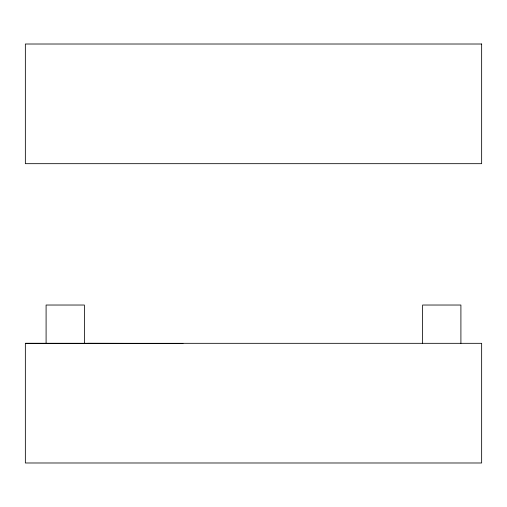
<?xml version="1.0" encoding="UTF-8"?>
<svg xmlns="http://www.w3.org/2000/svg" width="507" height="507" viewBox="0 0 507 507"><rect width="100%" height="100%" fill="white"/><g stroke="black" fill="none" stroke-linecap="round" stroke-linejoin="round"><path stroke-width="0.76" d="M25.35 343.321L481.65 343.321L481.65 462.986L25.35 462.986L25.35 343.321L182.983 343.404M87.572 343.321L142.137 343.404M460.907 343.321L460.907 305.03L422.616 305.03L422.616 343.321M84.384 343.321L84.384 305.03L46.093 305.03L46.093 343.321M481.65 44.014L25.35 44.014L25.35 163.679L481.65 163.679L481.65 44.014"/></g></svg>
